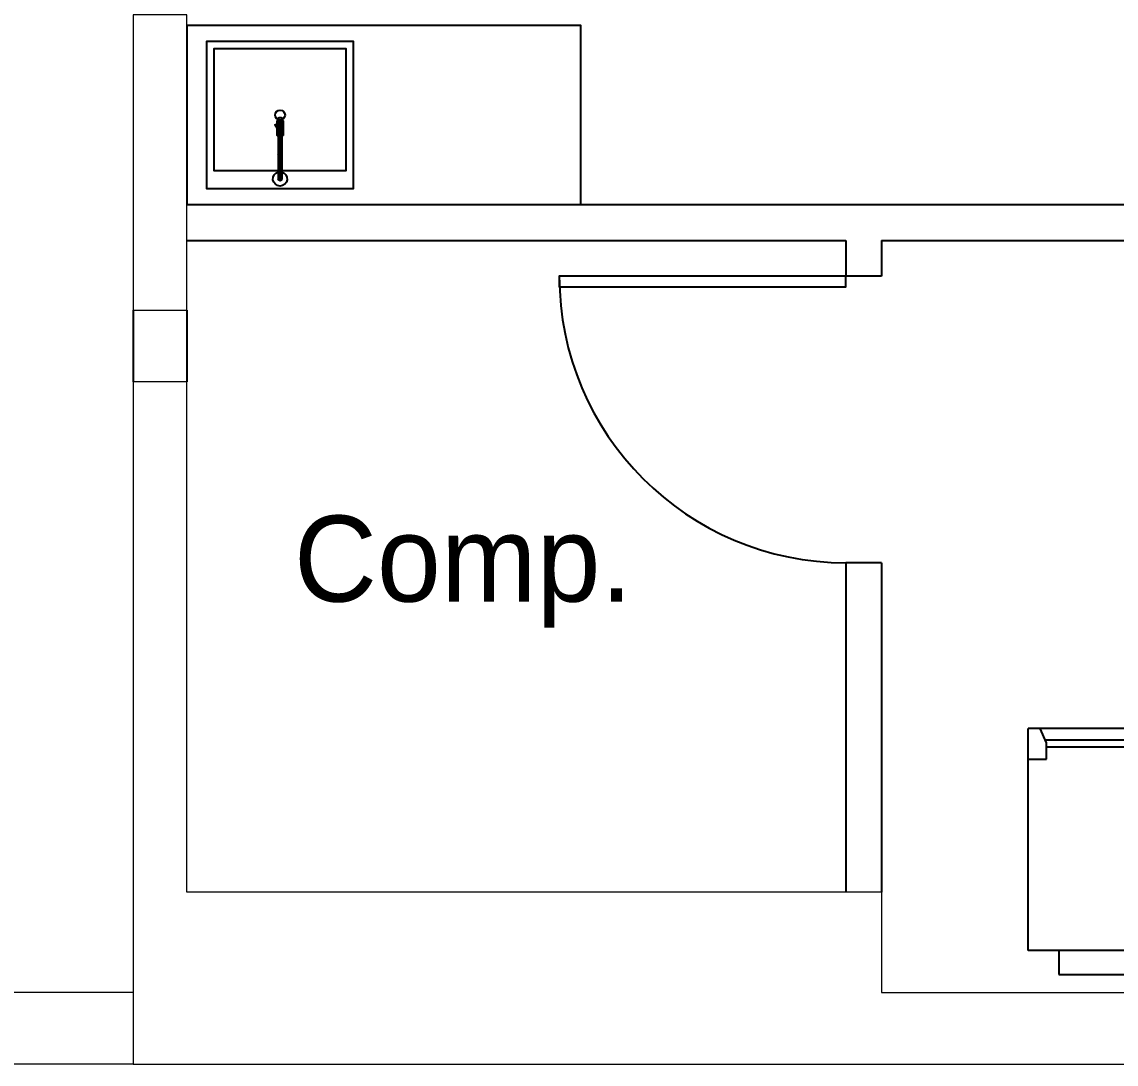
# Model space of a CAD drawing. Extents: x 741 to 1339, y 725 to 848.
# Drawn here: x 1100.593 to 1103.648, y 782.762 to 785.672 of the extents above; entities that cross this region are included whole.
import ezdxf

# ---------------------------------------------------------------- set-up
doc = ezdxf.new("R2010")
doc.units = 0
doc.header["$MEASUREMENT"] = 0
doc.linetypes.add('CONTINU', pattern=[0])
doc.linetypes.add('HIDDEN', pattern=[0.375, 0.25, -0.125])
for name, color, linetype in [('5', 5, 'CONTINUOUS'), ('Lay Out', 31, 'CONTINUOUS'), ('PAREDES', 7, 'CONTINUOUS'), ('Prancha', 7, 'CONTINUOUS'), ('Textos', 7, 'CONTINUOUS')]:
    doc.layers.add(name, color=color, linetype=linetype)
doc.styles.add('PADRAO MK', font='AVGARDN.TTF')

# ---------------------------------------------------------------- blocks, each defined once
blk = doc.blocks.new('53')
at = {"layer": 'Lay Out'}
for p, q in [((-0.2438, -0.0673), (-0.2438, 0)), ((-0.2438, 0), (0.2438, 0)), ((0.2438, 0), (0.2438, -0.0673)), ((0.3292, -0.0673), (-0.3292, -0.0673)), ((-0.3292, -0.0673), (-0.3292, -0.6867)), ((0.3292, -0.6356), (0.3292, -0.0673)), ((-0.3292, -0.6011), (-0.2783, -0.6011)), ((-0.2783, -0.6011), (-0.2783, -0.6471)), ((-0.2783, -0.6356), (0.3292, -0.6356)), ((-0.2783, -0.6471), (-0.2953, -0.6867)), ((-0.2819, -0.6556), (0.3294, -0.6556)), ((0.3294, -0.6556), (0.3294, -0.6867)), ((0.3294, -0.6867), (-0.3292, -0.6867)), ((0.2238, -0.7032), (0.2238, -0.6867)), ((0.3038, -0.6867), (0.3038, -0.7032)), ((0.3038, -0.7032), (0.2238, -0.7032))]:
    blk.add_line(p, q, dxfattribs=at)
at = {"layer": 'Lay Out', "ltscale": 0.6}
blk.add_line((0.3059, -0.6356), (0.3059, -0.6556), dxfattribs=at)
blk = doc.blocks.new('torneira 00')
at = {"layer": 'Lay Out'}
for p, q in [((-0.0049, -0.1393), (-0.0049, -0.0199)), ((-0.0033, -0.1387), (-0.0033, -0.0163)), ((0, -0.1381), (0, -0.0149)), ((0.0037, -0.1386), (0.0037, -0.0165)), ((0.0051, -0.1391), (0.0051, -0.0199)), ((-0.0018, -0.1501), (-0.0136, -0.1708)), ((0, -0.151), (-0.0118, -0.1717)), ((-0.0086, -0.1621), (-0.0086, -0.1418)), ((-0.0074, -0.1823), (-0.0074, -0.1426)), ((-0.0048, -0.1838), (-0.0048, -0.1438)), ((-0.0001, -0.1848), (-0.0001, -0.1446)), ((0.0046, -0.1839), (0.0046, -0.1437)), ((0.0074, -0.1825), (0.0074, -0.1423)), ((0.0086, -0.1816), (0.0086, -0.1414)), ((-0.0086, -0.1814), (-0.0086, -0.1661)), ((-0.0057, -0.1834), (-0.0057, -0.19)), ((0.0058, -0.1834), (0.0058, -0.19))]:
    blk.add_line(p, q, dxfattribs=at)
for centre, radius, start, end in [((0, -0.0199), 0.0199, 284.6096, 255.5383), ((0.0001, -0.0199), 0.005, 0.2444, 179.7148), ((0.0001, -0.0897), 0.005, 0.2444, 179.7148), ((-0.0012, -0.1512), 0.00127, 11.3567, 115.5731), ((-0.0125, -0.1709), 0.00109, 176.6381, 310.2917), ((0, -0.1796), 0.0119, 241.1536, 298.8464)]:
    blk.add_arc(centre, radius, start, end, dxfattribs=at)
at = {"layer": 'Lay Out', "ltscale": 0.6}
for centre, radius, start, end in [((0.0002, -0.1507), 0.0126, 48.0935, 134.6113), ((-0.0002, -0.1308), 0.0138, 232.8261, 309.8787), ((0.0001, -0.1719), 0.0128, 227.2491, 311.4193)]:
    blk.add_arc(centre, radius, start, end, dxfattribs=at)
blk = doc.blocks.new('fjytj')
at = {"layer": 'Lay Out', "ltscale": 0.6}
for points in [[(1233.385, 500.4409), (1233.5944, 500.4409), (1233.5944, 500.8509), (1233.1844, 500.8509), (1233.1844, 500.4409), (1233.385, 500.4409)], [(1233.3939, 500.4909), (1233.5744, 500.4909), (1233.5744, 500.8309), (1233.2044, 500.8309), (1233.2044, 500.4909), (1233.385, 500.4909)]]:
    blk.add_lwpolyline(points, dxfattribs=at)
blk.add_circle((1233.3894, 500.6459), 0.0139, dxfattribs=at)
at = {"layer": 'Lay Out', "ltscale": 0.6, "extrusion": (0, 0, -1), "zscale": -1, "rotation": 180}
blk.add_blockref('torneira 00', (-1233.3894, 500.4477), dxfattribs=at)
blk = doc.blocks.new('Layout')
at = {"layer": 'Lay Out', "linetype": 'CONTINU', "ltscale": 0.6}
blk.add_lwpolyline([(1155.316, 500.4054), (1156.416, 500.4054), (1156.416, 500.9054), (1155.316, 500.9054)], close=True, dxfattribs=at)
at = {"layer": 'Lay Out', "ltscale": 0.6, "xscale": -1, "rotation": 180}
blk.add_blockref('53', (1157.9945, 498.2554), dxfattribs=at)
at = {"layer": 'Prancha'}
blk.add_blockref('fjytj', (-77.8132, 0.0095), dxfattribs=at)
blk = doc.blocks.new('Paredes internas')
at = {"layer": '5', "color": 1}
for p, q in [((1155.316, 500.4054), (1159.176, 500.4054)), ((1155.316, 500.3054), (1157.156, 500.3054)), ((1157.156, 500.3054), (1157.156, 500.2054)), ((1157.256, 500.3054), (1164.776, 500.3054)), ((1157.256, 500.3054), (1157.256, 500.2054)), ((1157.256, 500.2054), (1157.156, 500.2054)), ((1157.256, 499.4054), (1157.156, 499.4054)), ((1157.156, 499.4054), (1157.156, 498.4854)), ((1157.256, 499.4054), (1157.256, 498.4854))]:
    blk.add_line(p, q, dxfattribs=at)
blk.add_lwpolyline([(1157.156, 500.2054), (1156.356, 500.2054), (1156.356, 500.1754), (1157.156, 500.1754)], close=True, dxfattribs=at)
blk.add_arc((1157.156, 500.2054), 0.8, 180, 270, dxfattribs=at)

msp = doc.modelspace()

# ---------------------------------------------------------------- linework, layer by layer
at = {"layer": '5', "color": 8, "linetype": 'HIDDEN'}
for p, q in [((1100.9033, 784.867), (1100.9033, 784.667)), ((1101.0533, 784.867), (1101.0533, 784.667))]:
    msp.add_line(p, q, dxfattribs=at)
at = {"layer": 'Lay Out', "color": 8, "lineweight": 0}
for p, q in [((1100.9033, 782.962), (1100.3757, 782.962)), ((1100.9033, 782.762), (1100.2482, 782.762))]:
    msp.add_line(p, q, dxfattribs=at)
at = {"layer": 'PAREDES', "color": 7, "lineweight": 0}
for p, q in [((1101.0533, 783.242), (1101.0533, 784.667)), ((1102.9933, 783.242), (1101.0533, 783.242))]:
    msp.add_line(p, q, dxfattribs=at)
msp.add_lwpolyline([(1101.0533, 785.392), (1101.0533, 785.692), (1100.9033, 785.692), (1100.9033, 784.867), (1101.0533, 784.867)], close=True, dxfattribs=at)
for points in [[(1101.0533, 784.667), (1100.9033, 784.667), (1100.9033, 782.762), (1110.7033, 782.762), (1110.7033, 782.762), (1110.7033, 782.762), (1110.7033, 782.762), (1110.7033, 782.762), (1110.7033, 783.268), (1113.2933, 783.268)], [(1102.9933, 783.242), (1102.9933, 782.962), (1105.5533, 782.962), (1105.5533, 783.062), (1109.2533, 783.062), (1109.2533, 783.212), (1110.5033, 783.212), (1110.5033, 783.542), (1113.4933, 783.542)]]:
    msp.add_lwpolyline(points, dxfattribs=at)

# ---------------------------------------------------------------- block references
for name in ['Layout', 'Paredes internas']:
    msp.add_blockref(name, (-54.2627, 284.7565), dxfattribs=at)

# ---------------------------------------------------------------- texts
at = {"layer": 'Textos', "color": 3, "style": 'PADRAO MK'}
msp.add_text('Comp.', height=0.24, dxfattribs=at).set_placement((1101.3523, 784.0533))

doc.saveas('drawing.dxf')
